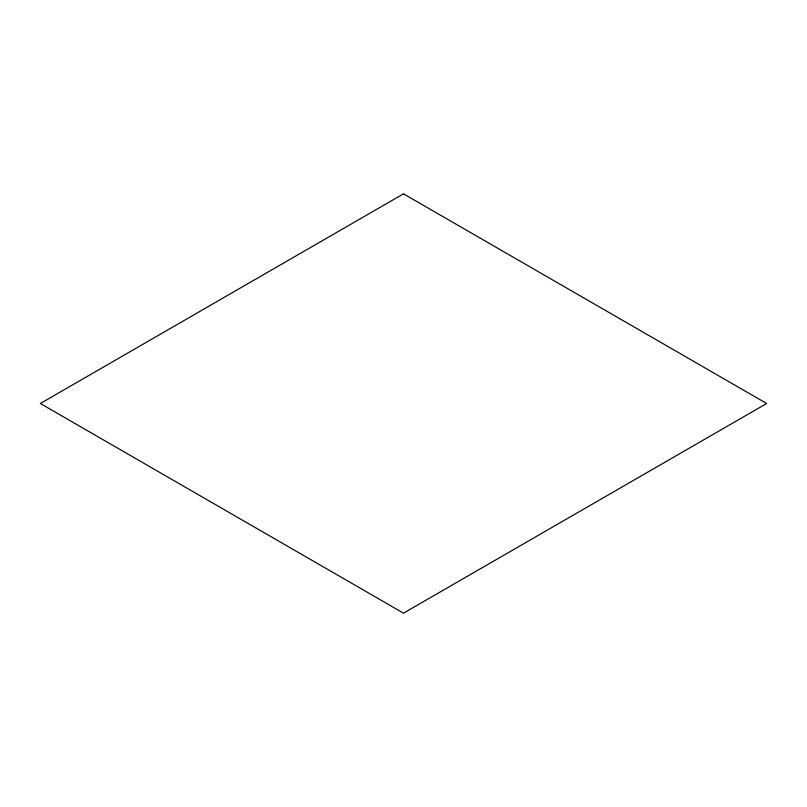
<?xml version="1.0" encoding="UTF-8"?>
<svg xmlns="http://www.w3.org/2000/svg" width="807" height="807" viewBox="0 0 807 807"><rect width="100%" height="100%" fill="white"/><g stroke="black" fill="none" stroke-linecap="round" stroke-linejoin="round"><path stroke-width="1.21" d="M403.5 193.841L40.35 403.5L403.5 613.159L766.65 403.5L403.5 193.841"/></g></svg>
